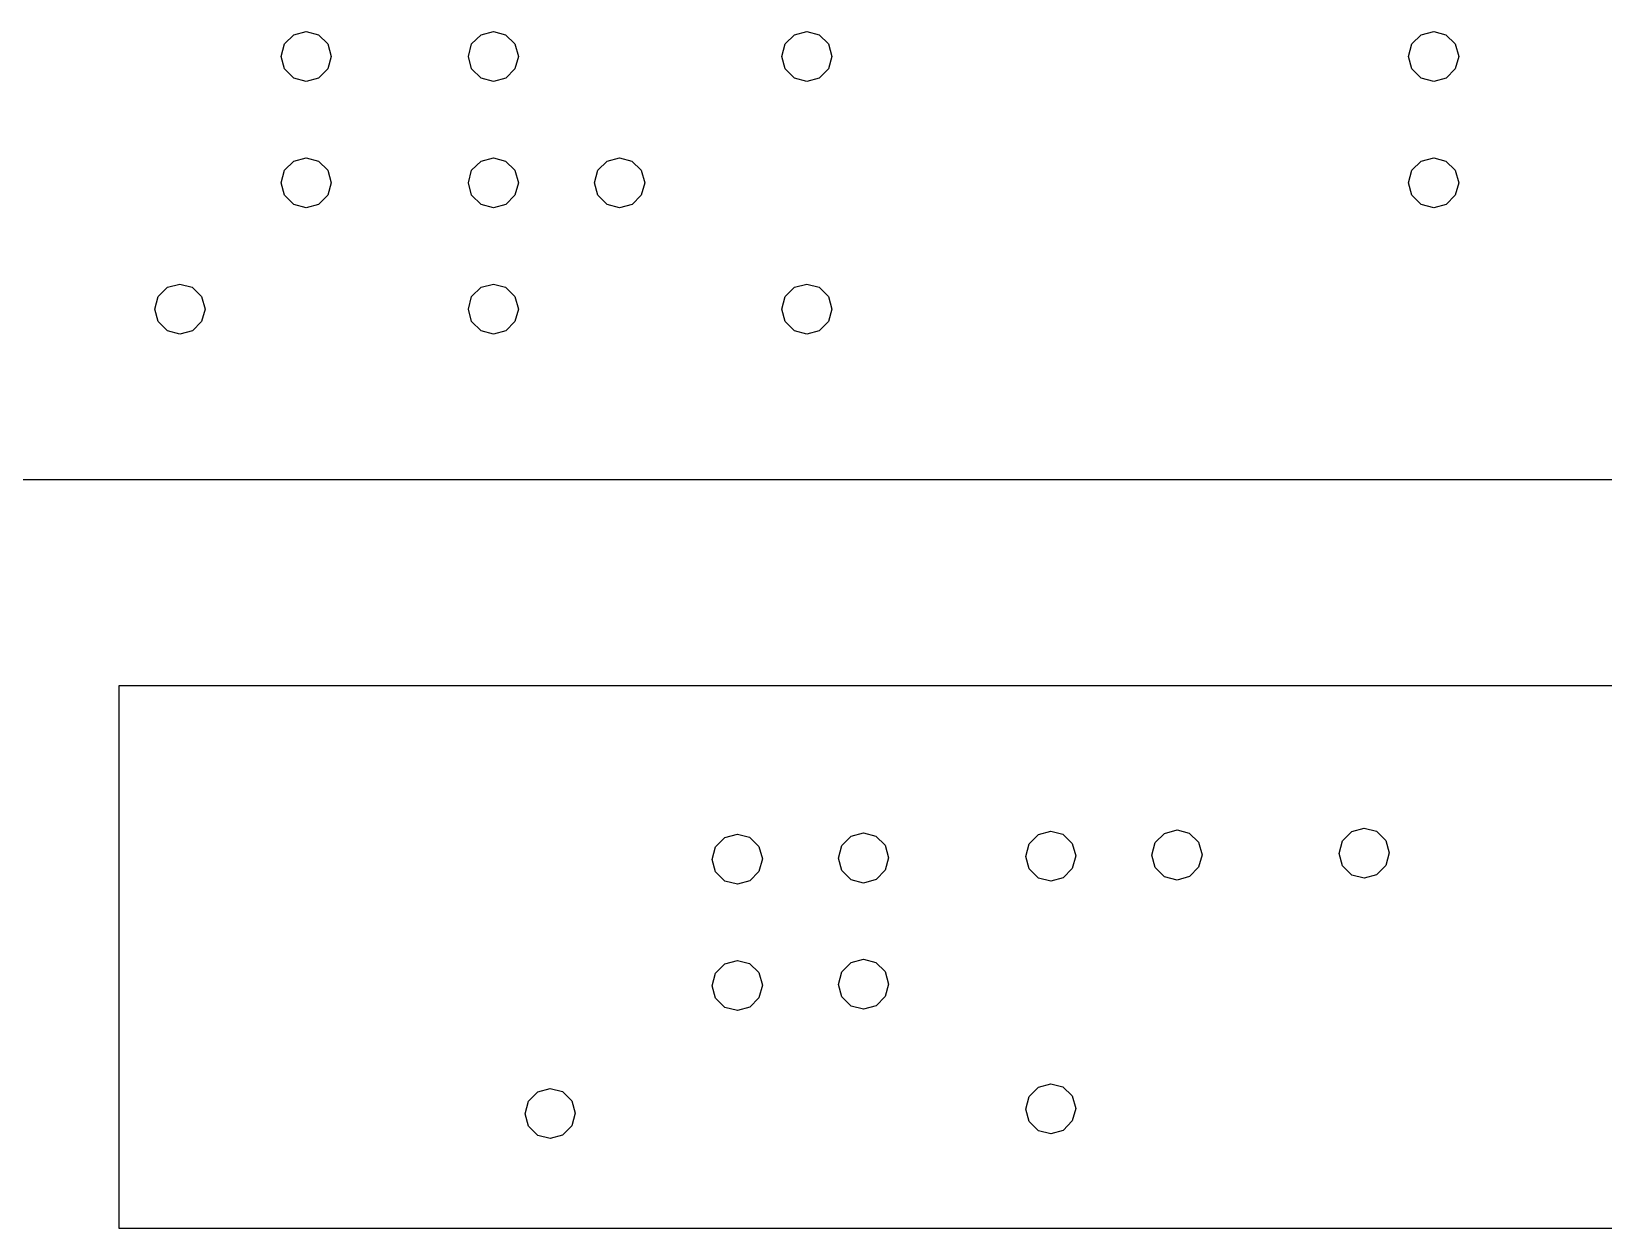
# Model space of a CAD drawing. Extents: x 16 to 241, y 14 to 239.
# Drawn here: x 61.42 to 100.96, y 156.81 to 186.9 of the extents above; entities that cross this region are included whole.
import ezdxf

# ---------------------------------------------------------------- set-up
doc = ezdxf.new("R2010")
doc.units = 0

msp = doc.modelspace()

# ---------------------------------------------------------------- linework, layer by layer
at = {"layer": 'Layer 1'}
for p, q in [((67.77948, 186.592924), (68.01487, 186.822838)), ((67.77948, 186.592924), (68.01487, 186.822838)), ((68.01487, 186.822838), (68.32689, 186.904948)), ((68.01487, 186.822838), (68.32689, 186.904948)), ((68.32689, 186.904948), (68.63344, 186.822838)), ((68.32689, 186.904948), (68.32689, 186.904948)), ((68.32689, 186.904948), (68.63344, 186.822838)), ((68.32689, 186.904948), (68.32689, 186.904948)), ((68.63344, 186.822838), (68.86883, 186.592924)), ((68.63344, 186.822838), (68.86883, 186.592924)), ((72.48723, 186.592924), (72.72262, 186.822838)), ((72.48723, 186.592924), (72.72262, 186.822838)), ((72.72262, 186.822838), (73.03465, 186.904948)), ((72.72262, 186.822838), (73.03465, 186.904948)), ((73.03465, 186.904948), (73.3412, 186.822838)), ((73.03465, 186.904948), (73.03465, 186.904948)), ((73.03465, 186.904948), (73.3412, 186.822838)), ((73.03465, 186.904948), (73.03465, 186.904948)), ((73.3412, 186.822838), (73.57659, 186.592924)), ((73.3412, 186.822838), (73.57659, 186.592924)), ((80.36999, 186.592924), (80.60538, 186.822838)), ((80.36999, 186.592924), (80.60538, 186.822838)), ((80.60538, 186.822838), (80.9174, 186.904948)), ((80.60538, 186.822838), (80.9174, 186.904948)), ((80.9174, 186.904948), (81.22395, 186.822838)), ((80.9174, 186.904948), (80.9174, 186.904948)), ((80.9174, 186.904948), (81.22395, 186.822838)), ((80.9174, 186.904948), (80.9174, 186.904948)), ((81.22395, 186.822838), (81.45934, 186.592924)), ((81.22395, 186.822838), (81.45934, 186.592924)), ((96.13549, 186.592924), (96.37088, 186.822838)), ((96.13549, 186.592924), (96.37088, 186.822838)), ((96.37088, 186.822838), (96.68291, 186.904948)), ((96.37088, 186.822838), (96.68291, 186.904948)), ((96.68291, 186.904948), (96.98946, 186.822838)), ((96.68291, 186.904948), (96.68291, 186.904948)), ((96.68291, 186.904948), (96.98946, 186.822838)), ((96.68291, 186.904948), (96.68291, 186.904948)), ((96.98946, 186.822838), (97.22485, 186.592924)), ((96.98946, 186.822838), (97.22485, 186.592924)), ((67.69738, 186.275424), (67.77948, 186.592924)), ((67.69738, 186.275424), (67.77948, 186.592924)), ((67.77948, 185.963398), (67.69738, 186.275424)), ((67.77948, 185.963398), (67.69738, 186.275424)), ((68.86883, 186.592924), (68.95643, 186.275424)), ((68.86883, 186.592924), (68.95643, 186.275424)), ((68.95643, 186.275424), (68.86883, 185.963398)), ((68.95643, 186.275424), (68.86883, 185.963398)), ((72.40513, 186.275424), (72.48723, 186.592924)), ((72.40513, 186.275424), (72.48723, 186.592924)), ((72.48723, 185.963398), (72.40513, 186.275424)), ((72.48723, 185.963398), (72.40513, 186.275424)), ((73.57659, 186.592924), (73.66419, 186.275424)), ((73.57659, 186.592924), (73.66419, 186.275424)), ((73.66419, 186.275424), (73.57659, 185.963398)), ((73.66419, 186.275424), (73.57659, 185.963398)), ((80.28789, 186.275424), (80.36999, 186.592924)), ((80.28789, 186.275424), (80.36999, 186.592924)), ((80.36999, 185.963398), (80.28789, 186.275424)), ((80.36999, 185.963398), (80.28789, 186.275424)), ((81.45934, 186.592924), (81.54694, 186.275424)), ((81.45934, 186.592924), (81.54694, 186.275424)), ((81.54694, 186.275424), (81.45934, 185.963398)), ((81.54694, 186.275424), (81.45934, 185.963398)), ((96.05339, 186.275424), (96.13549, 186.592924)), ((96.05339, 186.275424), (96.13549, 186.592924)), ((96.13549, 185.963398), (96.05339, 186.275424)), ((96.13549, 185.963398), (96.05339, 186.275424)), ((97.22485, 186.592924), (97.31245, 186.275424)), ((97.22485, 186.592924), (97.31245, 186.275424)), ((97.31245, 186.275424), (97.22485, 185.963398)), ((97.31245, 186.275424), (97.22485, 185.963398)), ((68.01487, 185.72801), (67.77948, 185.963398)), ((68.01487, 185.72801), (67.77948, 185.963398)), ((68.86883, 185.963398), (68.63892, 185.72801)), ((68.86883, 185.963398), (68.63892, 185.72801)), ((72.72262, 185.72801), (72.48723, 185.963398)), ((72.72262, 185.72801), (72.48723, 185.963398)), ((73.57659, 185.963398), (73.34667, 185.72801)), ((73.57659, 185.963398), (73.34667, 185.72801)), ((80.60538, 185.72801), (80.36999, 185.963398)), ((80.60538, 185.72801), (80.36999, 185.963398)), ((81.45934, 185.963398), (81.22943, 185.72801)), ((81.45934, 185.963398), (81.22943, 185.72801)), ((96.37088, 185.72801), (96.13549, 185.963398)), ((96.37088, 185.72801), (96.13549, 185.963398)), ((97.22485, 185.963398), (96.99493, 185.72801)), ((97.22485, 185.963398), (96.99493, 185.72801)), ((68.32689, 185.6459), (68.01487, 185.72801)), ((68.32689, 185.6459), (68.01487, 185.72801)), ((68.63892, 185.72801), (68.32689, 185.6459)), ((68.63892, 185.72801), (68.32689, 185.6459)), ((73.03465, 185.6459), (72.72262, 185.72801)), ((73.03465, 185.6459), (72.72262, 185.72801)), ((73.34667, 185.72801), (73.03465, 185.6459)), ((73.34667, 185.72801), (73.03465, 185.6459)), ((80.9174, 185.6459), (80.60538, 185.72801)), ((80.9174, 185.6459), (80.60538, 185.72801)), ((81.22943, 185.72801), (80.9174, 185.6459)), ((81.22943, 185.72801), (80.9174, 185.6459)), ((96.68291, 185.6459), (96.37088, 185.72801)), ((96.68291, 185.6459), (96.37088, 185.72801)), ((96.99493, 185.72801), (96.68291, 185.6459)), ((96.99493, 185.72801), (96.68291, 185.6459)), ((67.77948, 183.41793), (68.01487, 183.64785)), ((67.77948, 183.41793), (68.01487, 183.64785)), ((68.01487, 183.64785), (68.32689, 183.72995)), ((68.01487, 183.64785), (68.32689, 183.72995)), ((68.32689, 183.72995), (68.63344, 183.64785)), ((68.32689, 183.72995), (68.32689, 183.72995)), ((68.32689, 183.72995), (68.63344, 183.64785)), ((68.32689, 183.72995), (68.32689, 183.72995)), ((68.63344, 183.64785), (68.86883, 183.41793)), ((68.63344, 183.64785), (68.86883, 183.41793)), ((72.48723, 183.41793), (72.72262, 183.64785)), ((72.48723, 183.41793), (72.72262, 183.64785)), ((72.72262, 183.64785), (73.03465, 183.72995)), ((72.72262, 183.64785), (73.03465, 183.72995)), ((73.03465, 183.72995), (73.3412, 183.64785)), ((73.03465, 183.72995), (73.03465, 183.72995)), ((73.03465, 183.72995), (73.3412, 183.64785)), ((73.03465, 183.72995), (73.03465, 183.72995)), ((73.3412, 183.64785), (73.57659, 183.41793)), ((73.3412, 183.64785), (73.57659, 183.41793)), ((75.66223, 183.41793), (75.89762, 183.64785)), ((75.66223, 183.41793), (75.89762, 183.64785)), ((75.89762, 183.64785), (76.20965, 183.72995)), ((75.89762, 183.64785), (76.20965, 183.72995)), ((76.20965, 183.72995), (76.5162, 183.64785)), ((76.20965, 183.72995), (76.20965, 183.72995)), ((76.20965, 183.72995), (76.5162, 183.64785)), ((76.20965, 183.72995), (76.20965, 183.72995)), ((76.5162, 183.64785), (76.75159, 183.41793)), ((76.5162, 183.64785), (76.75159, 183.41793)), ((96.13549, 183.41793), (96.37088, 183.64785)), ((96.13549, 183.41793), (96.37088, 183.64785)), ((96.37088, 183.64785), (96.68291, 183.72995)), ((96.37088, 183.64785), (96.68291, 183.72995)), ((96.68291, 183.72995), (96.98946, 183.64785)), ((96.68291, 183.72995), (96.68291, 183.72995)), ((96.68291, 183.72995), (96.98946, 183.64785)), ((96.68291, 183.72995), (96.68291, 183.72995)), ((96.98946, 183.64785), (97.22485, 183.41793)), ((96.98946, 183.64785), (97.22485, 183.41793)), ((67.69738, 183.10043), (67.77948, 183.41793)), ((67.69738, 183.10043), (67.77948, 183.41793)), ((67.77948, 182.78841), (67.69738, 183.10043)), ((67.77948, 182.78841), (67.69738, 183.10043)), ((68.86883, 183.41793), (68.95643, 183.10043)), ((68.86883, 183.41793), (68.95643, 183.10043)), ((68.95643, 183.10043), (68.86883, 182.78841)), ((68.95643, 183.10043), (68.86883, 182.78841)), ((72.40513, 183.10043), (72.48723, 183.41793)), ((72.40513, 183.10043), (72.48723, 183.41793)), ((72.48723, 182.78841), (72.40513, 183.10043)), ((72.48723, 182.78841), (72.40513, 183.10043)), ((73.57659, 183.41793), (73.66419, 183.10043)), ((73.57659, 183.41793), (73.66419, 183.10043)), ((73.66419, 183.10043), (73.57659, 182.78841)), ((73.66419, 183.10043), (73.57659, 182.78841)), ((75.58013, 183.10043), (75.66223, 183.41793)), ((75.58013, 183.10043), (75.66223, 183.41793)), ((75.66223, 182.78841), (75.58013, 183.10043)), ((75.66223, 182.78841), (75.58013, 183.10043)), ((76.75159, 183.41793), (76.83919, 183.10043)), ((76.75159, 183.41793), (76.83919, 183.10043)), ((76.83919, 183.10043), (76.75159, 182.78841)), ((76.83919, 183.10043), (76.75159, 182.78841)), ((96.05339, 183.10043), (96.13549, 183.41793)), ((96.05339, 183.10043), (96.13549, 183.41793)), ((96.13549, 182.78841), (96.05339, 183.10043)), ((96.13549, 182.78841), (96.05339, 183.10043)), ((97.22485, 183.41793), (97.31245, 183.10043)), ((97.22485, 183.41793), (97.31245, 183.10043)), ((97.31245, 183.10043), (97.22485, 182.78841)), ((97.31245, 183.10043), (97.22485, 182.78841)), ((68.01487, 182.55302), (67.77948, 182.78841)), ((68.01487, 182.55302), (67.77948, 182.78841)), ((68.86883, 182.78841), (68.63892, 182.55302)), ((68.86883, 182.78841), (68.63892, 182.55302)), ((72.72262, 182.55302), (72.48723, 182.78841)), ((72.72262, 182.55302), (72.48723, 182.78841)), ((73.57659, 182.78841), (73.34667, 182.55302)), ((73.57659, 182.78841), (73.34667, 182.55302)), ((75.89762, 182.55302), (75.66223, 182.78841)), ((75.89762, 182.55302), (75.66223, 182.78841)), ((76.75159, 182.78841), (76.52167, 182.55302)), ((76.75159, 182.78841), (76.52167, 182.55302)), ((96.37088, 182.55302), (96.13549, 182.78841)), ((96.37088, 182.55302), (96.13549, 182.78841)), ((97.22485, 182.78841), (96.99493, 182.55302)), ((97.22485, 182.78841), (96.99493, 182.55302)), ((68.32689, 182.47092), (68.01487, 182.55302)), ((68.32689, 182.47092), (68.01487, 182.55302)), ((68.63892, 182.55302), (68.32689, 182.47092)), ((68.63892, 182.55302), (68.32689, 182.47092)), ((73.03465, 182.47092), (72.72262, 182.55302)), ((73.03465, 182.47092), (72.72262, 182.55302)), ((73.34667, 182.55302), (73.03465, 182.47092)), ((73.34667, 182.55302), (73.03465, 182.47092)), ((76.20965, 182.47092), (75.89762, 182.55302)), ((76.20965, 182.47092), (75.89762, 182.55302)), ((76.52167, 182.55302), (76.20965, 182.47092)), ((76.52167, 182.55302), (76.20965, 182.47092)), ((96.68291, 182.47092), (96.37088, 182.55302)), ((96.68291, 182.47092), (96.37088, 182.55302)), ((96.99493, 182.55302), (96.68291, 182.47092)), ((96.99493, 182.55302), (96.68291, 182.47092)), ((64.60448, 180.24293), (64.83987, 180.47285)), ((64.60448, 180.24293), (64.83987, 180.47285)), ((64.83987, 180.47285), (65.15189, 180.55495)), ((64.83987, 180.47285), (65.15189, 180.55495)), ((65.15189, 180.55495), (65.45844, 180.47285)), ((65.15189, 180.55495), (65.15189, 180.55495)), ((65.15189, 180.55495), (65.45844, 180.47285)), ((65.15189, 180.55495), (65.15189, 180.55495)), ((65.45844, 180.47285), (65.69383, 180.24293)), ((65.45844, 180.47285), (65.69383, 180.24293)), ((72.48723, 180.24293), (72.72262, 180.47285)), ((72.48723, 180.24293), (72.72262, 180.47285)), ((72.72262, 180.47285), (73.03465, 180.55495)), ((72.72262, 180.47285), (73.03465, 180.55495)), ((73.03465, 180.55495), (73.3412, 180.47285)), ((73.03465, 180.55495), (73.03465, 180.55495)), ((73.03465, 180.55495), (73.3412, 180.47285)), ((73.03465, 180.55495), (73.03465, 180.55495)), ((73.3412, 180.47285), (73.57659, 180.24293)), ((73.3412, 180.47285), (73.57659, 180.24293)), ((80.36999, 180.24293), (80.60538, 180.47285)), ((80.36999, 180.24293), (80.60538, 180.47285)), ((80.60538, 180.47285), (80.9174, 180.55495)), ((80.60538, 180.47285), (80.9174, 180.55495)), ((80.9174, 180.55495), (81.22395, 180.47285)), ((80.9174, 180.55495), (80.9174, 180.55495)), ((80.9174, 180.55495), (81.22395, 180.47285)), ((80.9174, 180.55495), (80.9174, 180.55495)), ((81.22395, 180.47285), (81.45934, 180.24293)), ((81.22395, 180.47285), (81.45934, 180.24293)), ((64.52238, 179.92543), (64.60448, 180.24293)), ((64.52238, 179.92543), (64.60448, 180.24293)), ((64.60448, 179.61341), (64.52238, 179.92543)), ((64.60448, 179.61341), (64.52238, 179.92543)), ((65.69383, 180.24293), (65.78143, 179.92543)), ((65.69383, 180.24293), (65.78143, 179.92543)), ((65.78143, 179.92543), (65.69383, 179.61341)), ((65.78143, 179.92543), (65.69383, 179.61341)), ((72.40513, 179.92543), (72.48723, 180.24293)), ((72.40513, 179.92543), (72.48723, 180.24293)), ((72.48723, 179.61341), (72.40513, 179.92543)), ((72.48723, 179.61341), (72.40513, 179.92543)), ((73.57659, 180.24293), (73.66419, 179.92543)), ((73.57659, 180.24293), (73.66419, 179.92543)), ((73.66419, 179.92543), (73.57659, 179.61341)), ((73.66419, 179.92543), (73.57659, 179.61341)), ((80.28789, 179.92543), (80.36999, 180.24293)), ((80.28789, 179.92543), (80.36999, 180.24293)), ((80.36999, 179.61341), (80.28789, 179.92543)), ((80.36999, 179.61341), (80.28789, 179.92543)), ((81.45934, 180.24293), (81.54694, 179.92543)), ((81.45934, 180.24293), (81.54694, 179.92543)), ((81.54694, 179.92543), (81.45934, 179.61341)), ((81.54694, 179.92543), (81.45934, 179.61341)), ((64.83987, 179.37802), (64.60448, 179.61341)), ((64.83987, 179.37802), (64.60448, 179.61341)), ((65.69383, 179.61341), (65.46392, 179.37802)), ((65.69383, 179.61341), (65.46392, 179.37802)), ((72.72262, 179.37802), (72.48723, 179.61341)), ((72.72262, 179.37802), (72.48723, 179.61341)), ((73.57659, 179.61341), (73.34667, 179.37802)), ((73.57659, 179.61341), (73.34667, 179.37802)), ((80.60538, 179.37802), (80.36999, 179.61341)), ((80.60538, 179.37802), (80.36999, 179.61341)), ((81.45934, 179.61341), (81.22943, 179.37802)), ((81.45934, 179.61341), (81.22943, 179.37802)), ((65.15189, 179.29592), (64.83987, 179.37802)), ((65.15189, 179.29592), (64.83987, 179.37802)), ((65.46392, 179.37802), (65.15189, 179.29592)), ((65.46392, 179.37802), (65.15189, 179.29592)), ((73.03465, 179.29592), (72.72262, 179.37802)), ((73.03465, 179.29592), (72.72262, 179.37802)), ((73.34667, 179.37802), (73.03465, 179.29592)), ((73.34667, 179.37802), (73.03465, 179.29592)), ((80.9174, 179.29592), (80.60538, 179.37802)), ((80.9174, 179.29592), (80.60538, 179.37802)), ((81.22943, 179.37802), (80.9174, 179.29592)), ((81.22943, 179.37802), (80.9174, 179.29592)), ((16.404781, 175.648809), (240.91761, 175.619099)), ((63.625015, 170.457848), (118.652439, 170.457848)), ((63.625015, 156.809646), (63.625015, 170.457848)), ((94.62336, 166.789851), (94.93538, 166.874928)), ((94.62336, 166.789851), (94.93538, 166.874928)), ((94.93538, 166.874928), (95.24193, 166.795733)), ((94.93538, 166.874928), (94.93538, 166.874928)), ((94.93538, 166.874928), (95.24193, 166.795733)), ((94.93538, 166.874928), (94.93538, 166.874928)), ((78.622457, 166.407768), (78.857844, 166.639921)), ((78.622457, 166.407768), (78.857844, 166.639921)), ((78.857844, 166.639921), (79.16987, 166.724998)), ((78.857844, 166.639921), (79.16987, 166.724998)), ((79.16987, 166.724998), (79.476422, 166.645804)), ((79.16987, 166.724998), (79.16987, 166.724998)), ((79.16987, 166.724998), (79.476422, 166.645804)), ((79.16987, 166.724998), (79.16987, 166.724998)), ((79.476422, 166.645804), (79.71181, 166.418128)), ((79.476422, 166.645804), (79.71181, 166.418128)), ((81.797457, 166.437963), (82.032844, 166.670115)), ((81.797457, 166.437963), (82.032844, 166.670115)), ((82.032844, 166.670115), (82.34487, 166.755192)), ((82.032844, 166.670115), (82.34487, 166.755192)), ((82.34487, 166.755192), (82.651422, 166.675998)), ((82.34487, 166.755192), (82.34487, 166.755192)), ((82.34487, 166.755192), (82.651422, 166.675998)), ((82.34487, 166.755192), (82.34487, 166.755192)), ((82.651422, 166.675998), (82.88681, 166.448322)), ((82.651422, 166.675998), (82.88681, 166.448322)), ((86.423102, 166.164452), (86.505212, 166.482733)), ((86.423102, 166.164452), (86.505212, 166.482733)), ((86.505212, 166.482733), (86.7406, 166.714886)), ((86.505212, 166.482733), (86.7406, 166.714886)), ((86.7406, 166.714886), (87.052626, 166.799963)), ((86.7406, 166.714886), (87.052626, 166.799963)), ((87.052626, 166.799963), (87.359177, 166.720768)), ((87.052626, 166.799963), (87.052626, 166.799963)), ((87.052626, 166.799963), (87.359177, 166.720768)), ((87.052626, 166.799963), (87.052626, 166.799963)), ((87.359177, 166.720768), (87.594565, 166.493093)), ((87.359177, 166.720768), (87.594565, 166.493093)), ((87.594565, 166.493093), (87.682155, 166.176426)), ((87.594565, 166.493093), (87.682155, 166.176426)), ((89.598102, 166.194647), (89.680212, 166.512927)), ((89.598102, 166.194647), (89.680212, 166.512927)), ((89.680212, 166.512927), (89.9156, 166.74508)), ((89.680212, 166.512927), (89.9156, 166.74508)), ((89.9156, 166.74508), (90.22763, 166.830157)), ((89.9156, 166.74508), (90.22763, 166.830157)), ((90.22763, 166.830157), (90.53418, 166.750963)), ((90.22763, 166.830157), (90.22763, 166.830157)), ((90.22763, 166.830157), (90.53418, 166.750963)), ((90.22763, 166.830157), (90.22763, 166.830157)), ((90.53418, 166.750963), (90.76957, 166.523287)), ((90.53418, 166.750963), (90.76957, 166.523287)), ((90.76957, 166.523287), (90.85717, 166.20662)), ((90.76957, 166.523287), (90.85717, 166.20662)), ((94.30587, 166.239417), (94.38797, 166.557698)), ((94.30587, 166.239417), (94.38797, 166.557698)), ((94.38797, 166.557698), (94.62336, 166.789851)), ((94.38797, 166.557698), (94.62336, 166.789851)), ((95.24193, 166.795733), (95.47732, 166.568058)), ((95.24193, 166.795733), (95.47732, 166.568058)), ((95.47732, 166.568058), (95.56492, 166.251391)), ((95.47732, 166.568058), (95.56492, 166.251391)), ((78.540347, 166.089488), (78.622457, 166.407768)), ((78.540347, 166.089488), (78.622457, 166.407768)), ((78.622457, 165.778242), (78.540347, 166.089488)), ((78.622457, 165.778242), (78.540347, 166.089488)), ((79.71181, 166.418128), (79.7994, 166.101461)), ((79.71181, 166.418128), (79.7994, 166.101461)), ((79.7994, 166.101461), (79.71181, 165.788602)), ((79.7994, 166.101461), (79.71181, 165.788602)), ((81.715347, 166.119682), (81.797457, 166.437963)), ((81.715347, 166.119682), (81.797457, 166.437963)), ((81.797457, 165.808437), (81.715347, 166.119682)), ((81.797457, 165.808437), (81.715347, 166.119682)), ((82.88681, 166.448322), (82.9744, 166.131655)), ((82.88681, 166.448322), (82.9744, 166.131655)), ((82.9744, 166.131655), (82.88681, 165.818796)), ((82.9744, 166.131655), (82.88681, 165.818796)), ((86.505212, 165.853207), (86.423102, 166.164452)), ((86.505212, 165.853207), (86.423102, 166.164452)), ((87.682155, 166.176426), (87.594565, 165.863567)), ((87.682155, 166.176426), (87.594565, 165.863567)), ((89.680212, 165.883401), (89.598102, 166.194647)), ((89.680212, 165.883401), (89.598102, 166.194647)), ((90.85717, 166.20662), (90.76957, 165.893761)), ((90.85717, 166.20662), (90.76957, 165.893761)), ((94.38797, 165.928172), (94.30587, 166.239417)), ((94.38797, 165.928172), (94.30587, 166.239417)), ((95.56492, 166.251391), (95.47732, 165.938532)), ((95.56492, 166.251391), (95.47732, 165.938532)), ((78.857844, 165.545093), (78.622457, 165.778242)), ((78.857844, 165.545093), (78.622457, 165.778242)), ((79.71181, 165.788602), (79.481896, 165.551028)), ((79.71181, 165.788602), (79.481896, 165.551028)), ((82.032844, 165.575287), (81.797457, 165.808437)), ((82.032844, 165.575287), (81.797457, 165.808437)), ((82.88681, 165.818796), (82.656896, 165.581222)), ((82.88681, 165.818796), (82.656896, 165.581222)), ((86.7406, 165.620058), (86.505212, 165.853207)), ((86.7406, 165.620058), (86.505212, 165.853207)), ((87.594565, 165.863567), (87.364651, 165.625992)), ((87.594565, 165.863567), (87.364651, 165.625992)), ((89.9156, 165.650252), (89.680212, 165.883401)), ((89.9156, 165.650252), (89.680212, 165.883401)), ((90.76957, 165.893761), (90.53965, 165.656187)), ((90.76957, 165.893761), (90.53965, 165.656187)), ((94.62336, 165.695023), (94.38797, 165.928172)), ((94.62336, 165.695023), (94.38797, 165.928172)), ((94.93538, 165.61588), (94.62336, 165.695023)), ((94.93538, 165.61588), (94.62336, 165.695023)), ((95.24741, 165.700957), (94.93538, 165.61588)), ((95.24741, 165.700957), (94.93538, 165.61588)), ((95.47732, 165.938532), (95.24741, 165.700957)), ((95.47732, 165.938532), (95.24741, 165.700957)), ((79.16987, 165.46595), (78.857844, 165.545093)), ((79.16987, 165.46595), (78.857844, 165.545093)), ((79.481896, 165.551028), (79.16987, 165.46595)), ((79.481896, 165.551028), (79.16987, 165.46595)), ((82.34487, 165.496144), (82.032844, 165.575287)), ((82.34487, 165.496144), (82.032844, 165.575287)), ((82.656896, 165.581222), (82.34487, 165.496144)), ((82.656896, 165.581222), (82.34487, 165.496144)), ((87.052626, 165.540915), (86.7406, 165.620058)), ((87.052626, 165.540915), (86.7406, 165.620058)), ((87.364651, 165.625992), (87.052626, 165.540915)), ((87.364651, 165.625992), (87.052626, 165.540915)), ((90.22763, 165.571109), (89.9156, 165.650252)), ((90.22763, 165.571109), (89.9156, 165.650252)), ((90.53965, 165.656187), (90.22763, 165.571109)), ((90.53965, 165.656187), (90.22763, 165.571109)), ((78.622457, 163.232774), (78.857844, 163.464933)), ((78.622457, 163.232774), (78.857844, 163.464933)), ((78.857844, 163.464933), (79.16987, 163.55)), ((78.857844, 163.464933), (79.16987, 163.55)), ((79.16987, 163.55), (79.476422, 163.470816)), ((79.16987, 163.55), (79.16987, 163.55)), ((79.16987, 163.55), (79.476422, 163.470816)), ((79.16987, 163.55), (79.16987, 163.55)), ((79.476422, 163.470816), (79.71181, 163.243134)), ((79.476422, 163.470816), (79.71181, 163.243134)), ((81.797457, 163.262969), (82.032844, 163.495127)), ((81.797457, 163.262969), (82.032844, 163.495127)), ((82.032844, 163.495127), (82.34487, 163.580194)), ((82.032844, 163.495127), (82.34487, 163.580194)), ((82.34487, 163.580194), (82.651422, 163.50101)), ((82.34487, 163.580194), (82.34487, 163.580194)), ((82.34487, 163.580194), (82.651422, 163.50101)), ((82.34487, 163.580194), (82.34487, 163.580194)), ((82.651422, 163.50101), (82.88681, 163.273328)), ((82.651422, 163.50101), (82.88681, 163.273328)), ((78.540347, 162.914494), (78.622457, 163.232774)), ((78.540347, 162.914494), (78.622457, 163.232774)), ((78.622457, 162.603254), (78.540347, 162.914494)), ((78.622457, 162.603254), (78.540347, 162.914494)), ((79.71181, 163.243134), (79.7994, 162.926467)), ((79.71181, 163.243134), (79.7994, 162.926467)), ((79.7994, 162.926467), (79.71181, 162.613614)), ((79.7994, 162.926467), (79.71181, 162.613614)), ((81.715347, 162.944688), (81.797457, 163.262969)), ((81.715347, 162.944688), (81.797457, 163.262969)), ((81.797457, 162.633449), (81.715347, 162.944688)), ((81.797457, 162.633449), (81.715347, 162.944688)), ((82.88681, 163.273328), (82.9744, 162.956661)), ((82.88681, 163.273328), (82.9744, 162.956661)), ((82.9744, 162.956661), (82.88681, 162.643808)), ((82.9744, 162.956661), (82.88681, 162.643808)), ((78.857844, 162.370103), (78.622457, 162.603254)), ((78.857844, 162.370103), (78.622457, 162.603254)), ((79.71181, 162.613614), (79.481896, 162.376038)), ((79.71181, 162.613614), (79.481896, 162.376038)), ((82.032844, 162.400297), (81.797457, 162.633449)), ((82.032844, 162.400297), (81.797457, 162.633449)), ((82.88681, 162.643808), (82.656896, 162.406232)), ((82.88681, 162.643808), (82.656896, 162.406232)), ((79.16987, 162.29097), (78.857844, 162.370103)), ((79.16987, 162.29097), (78.857844, 162.370103)), ((79.481896, 162.376038), (79.16987, 162.29097)), ((79.481896, 162.376038), (79.16987, 162.29097)), ((82.34487, 162.321164), (82.032844, 162.400297)), ((82.34487, 162.321164), (82.032844, 162.400297)), ((82.656896, 162.406232), (82.34487, 162.321164)), ((82.656896, 162.406232), (82.34487, 162.321164)), ((73.914701, 160.013004), (74.150089, 160.245162)), ((73.914701, 160.013004), (74.150089, 160.245162)), ((74.150089, 160.245162), (74.462115, 160.33023)), ((74.150089, 160.245162), (74.462115, 160.33023)), ((74.462115, 160.33023), (74.768667, 160.251045)), ((74.462115, 160.33023), (74.462115, 160.33023)), ((74.462115, 160.33023), (74.768667, 160.251045)), ((74.462115, 160.33023), (74.462115, 160.33023)), ((74.768667, 160.251045), (75.004055, 160.023363)), ((74.768667, 160.251045), (75.004055, 160.023363)), ((86.505212, 160.132739), (86.7406, 160.364898)), ((86.505212, 160.132739), (86.7406, 160.364898)), ((86.7406, 160.364898), (87.052626, 160.449965)), ((86.7406, 160.364898), (87.052626, 160.449965)), ((87.052626, 160.449965), (87.359177, 160.37078)), ((87.052626, 160.449965), (87.052626, 160.449965)), ((87.052626, 160.449965), (87.359177, 160.37078)), ((87.052626, 160.449965), (87.052626, 160.449965)), ((87.359177, 160.37078), (87.594565, 160.143099)), ((87.359177, 160.37078), (87.594565, 160.143099)), ((87.594565, 160.143099), (87.682155, 159.826432)), ((87.594565, 160.143099), (87.682155, 159.826432)), ((73.832591, 159.694723), (73.914701, 160.013004)), ((73.832591, 159.694723), (73.914701, 160.013004)), ((75.004055, 160.023363), (75.091645, 159.706696)), ((75.004055, 160.023363), (75.091645, 159.706696)), ((86.423102, 159.814458), (86.505212, 160.132739)), ((86.423102, 159.814458), (86.505212, 160.132739)), ((86.505212, 159.503219), (86.423102, 159.814458)), ((86.505212, 159.503219), (86.423102, 159.814458)), ((87.682155, 159.826432), (87.594565, 159.513579)), ((87.682155, 159.826432), (87.594565, 159.513579)), ((73.914701, 159.383484), (73.832591, 159.694723)), ((73.914701, 159.383484), (73.832591, 159.694723)), ((74.150089, 159.150332), (73.914701, 159.383484)), ((74.150089, 159.150332), (73.914701, 159.383484)), ((75.004055, 159.393843), (74.774141, 159.156267)), ((75.004055, 159.393843), (74.774141, 159.156267)), ((75.091645, 159.706696), (75.004055, 159.393843)), ((75.091645, 159.706696), (75.004055, 159.393843)), ((86.7406, 159.270068), (86.505212, 159.503219)), ((86.7406, 159.270068), (86.505212, 159.503219)), ((87.594565, 159.513579), (87.364651, 159.276002)), ((87.594565, 159.513579), (87.364651, 159.276002)), ((74.462115, 159.0712), (74.150089, 159.150332)), ((74.462115, 159.0712), (74.150089, 159.150332)), ((74.774141, 159.156267), (74.462115, 159.0712)), ((74.774141, 159.156267), (74.462115, 159.0712)), ((87.052626, 159.190935), (86.7406, 159.270068)), ((87.052626, 159.190935), (86.7406, 159.270068)), ((87.364651, 159.276002), (87.052626, 159.190935)), ((87.364651, 159.276002), (87.052626, 159.190935)), ((118.652439, 156.809646), (63.625015, 156.809646))]:
    msp.add_line(p, q, dxfattribs=at)

doc.saveas('drawing.dxf')
